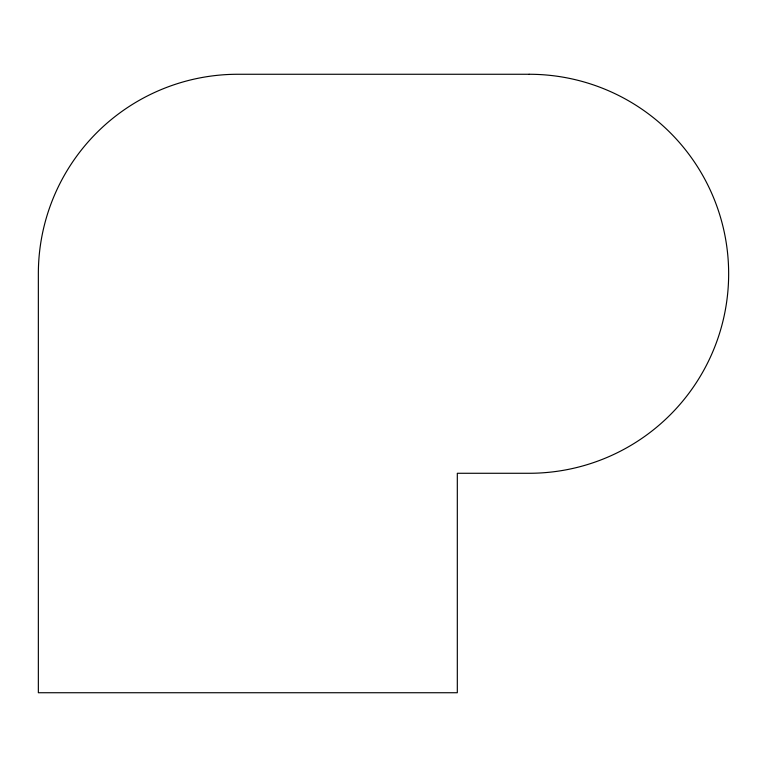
<?xml version="1.0" encoding="UTF-8"?>
<svg xmlns="http://www.w3.org/2000/svg" width="767" height="767" viewBox="0 0 767 767"><rect width="100%" height="100%" fill="white"/><g stroke="black" fill="none" stroke-linecap="round" stroke-linejoin="round"><path stroke-width="1.15" d="M529.144 74.265L237.856 74.265A199.506 199.506 0 0 0 38.35 273.771L38.35 692.735L457.314 692.735L457.314 473.277L529.144 473.277A199.506 199.506 0 0 0 728.65 273.771A199.506 199.506 0 0 0 529.144 74.265"/></g></svg>
